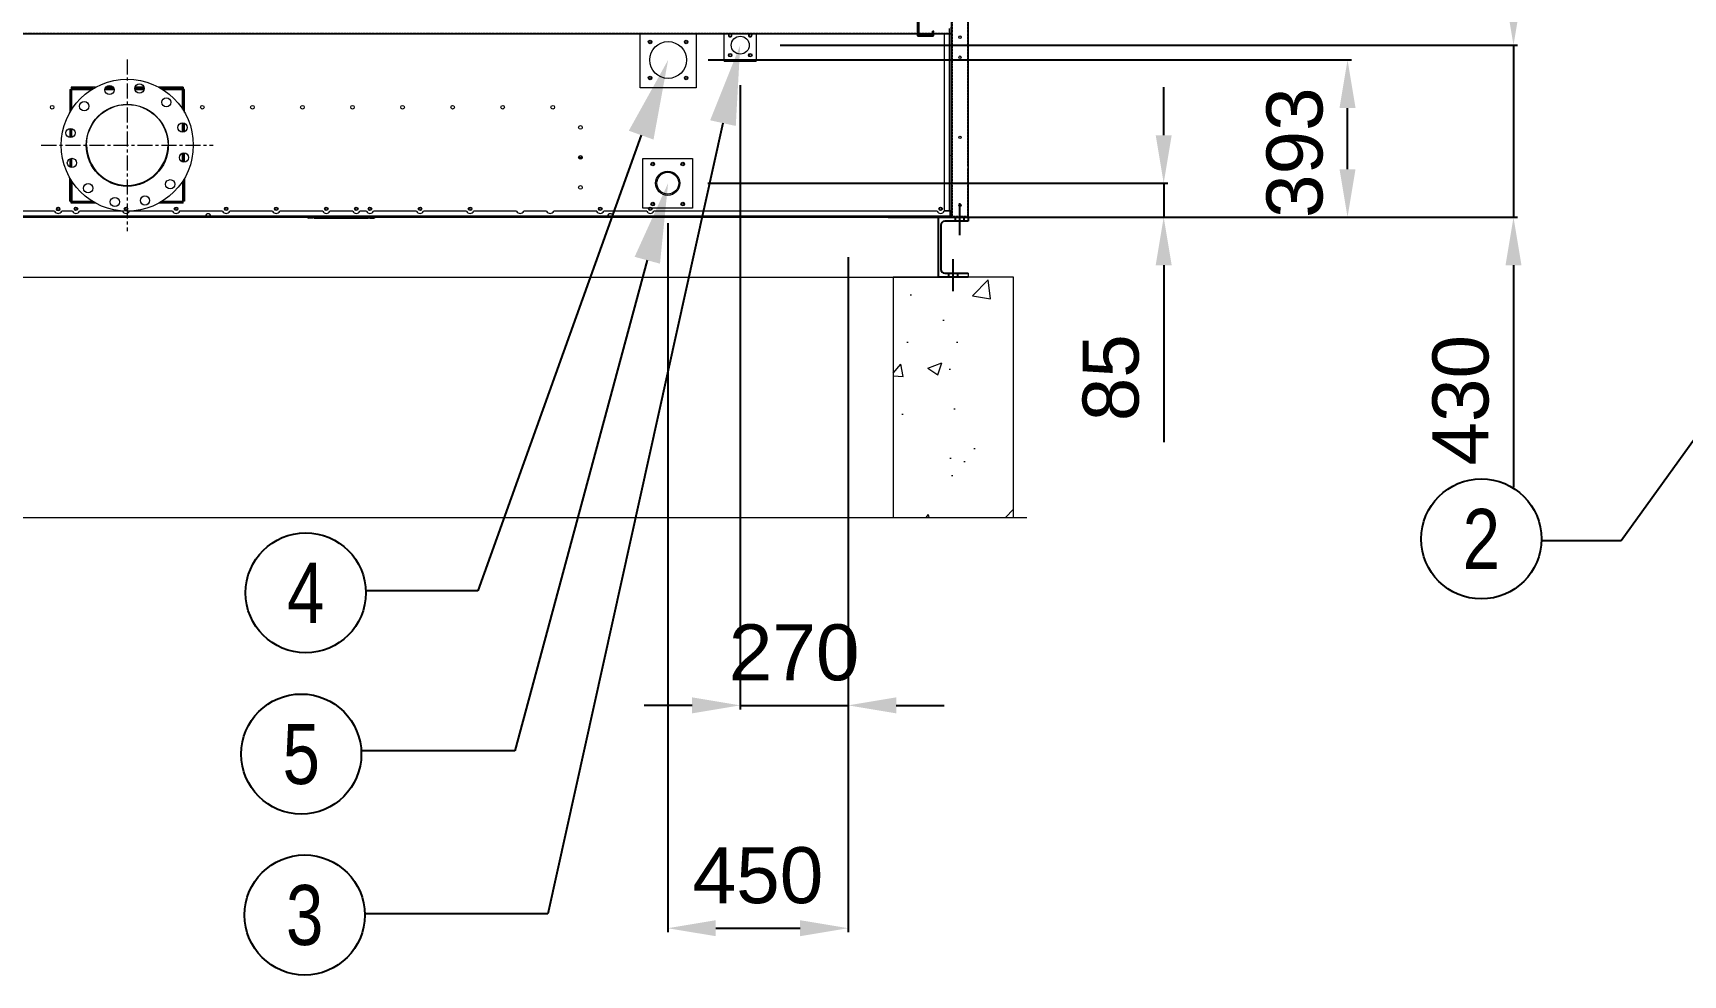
# Model space of a CAD drawing. Header units: millimetres. Extents: x -662642 to 33419, y -141169 to 23423.
# Drawn here: x 6578 to 10698, y 7217 to 9571 of the extents above; entities that cross this region are included whole.
import ezdxf
from ezdxf import colors
from ezdxf.entities.mleader import LeaderData, LeaderLine
from ezdxf.enums import TextEntityAlignment as Align
from ezdxf.math import Vec2, Vec3

# ---------------------------------------------------------------- set-up
doc = ezdxf.new("R2010")
doc.units = ezdxf.units.MM
for name, pattern in [('CENTER', [2, 1.25, -0.25, 0.25, -0.25]), ('CENTERX2', [4, 2.5, -0.5, 0.5, -0.5]), ('HIDDEN', [0.375, 0.25, -0.125]), ('HIDDENX2', [0.75, 0.5, -0.25])]:
    doc.linetypes.add(name, pattern=pattern)
for name, color, linetype in [('center', 1, 'CENTER'), ('HIDD', 2, 'HIDDENX2'), ('냉각탑_dim', 1, 'Continuous'), ('냉각탑_text', 3, 'Continuous'), ('냉각탑_기초', 23, 'Continuous')]:
    doc.layers.add(name, color=color, linetype=linetype)
doc.styles.get("Standard").update_dxf_attribs({"font": 'arial.ttf'})
doc.dimstyles.new('1.40', dxfattribs={"dimscale": 20, "dimtxt": 1.5, "dimasz": 1, "dimexe": 0.5, "dimexo": 0.5, "dimgap": 0.5, "dimtad": 1, "dimdec": 0, "dimzin": 0, "dimdsep": 46, "dimtxsty": 'Standard', "dimcen": 0, "dimclrd": 2, "dimclre": 2, "dimclrt": 3, "dimadec": 0, "dimazin": 0, "dimtfac": 1, "dimtdec": 0, "dimtmove": 0, "dimatfit": 0, "dimfxl": 1, "dimtolj": 1, "dimtzin": 0, "dimlwd": -1, "dimlwe": -1, "dimarcsym": 0})

# ---------------------------------------------------------------- blocks, each defined once
blk = doc.blocks.new('*D82')
at = {"color": 2, "transparency": 16777216}
for p, q in [((8343.9, 9440.2), (8343.9, 7880.6)), ((8613.4, 9010.2), (8613.4, 7880.6)), ((8223.9, 7890.6), (8103.9, 7890.6)), ((8343.9, 7890.6), (8613.4, 7890.6)), ((8733.4, 7890.6), (8853.4, 7890.6))]:
    blk.add_line(p, q, dxfattribs=at)
for points in [[(8223.9, 7910.6), (8223.9, 7870.6), (8343.9, 7890.6)], [(8733.4, 7910.6), (8733.4, 7870.6), (8613.4, 7890.6)]]:
    blk.add_solid(points, dxfattribs=at)
at = {"layer": 'Defpoints', "color": 0, "transparency": 16777216}
for p in [(8343.9, 9540.2), (8613.4, 9110.2), (8613.4, 7890.6)]:
    blk.add_point(p, dxfattribs=at)
at = {"color": 3, "lineweight": 5, "transparency": 16777216, "insert": (8478.6, 8022.1), "char_height": 140, "attachment_point": 5}
blk.add_mtext('\\A1;270', dxfattribs=at)
blk = doc.blocks.new('*D83')
at = {"color": 2, "transparency": 16777216}
for p, q in [((8163, 9095.2), (8163, 7323.8)), ((8613.4, 9010.2), (8613.4, 7323.8)), ((8283, 7333.8), (8493.4, 7333.8))]:
    blk.add_line(p, q, dxfattribs=at)
for points in [[(8283, 7353.8), (8283, 7313.8), (8163, 7333.8)], [(8493.4, 7353.8), (8493.4, 7313.8), (8613.4, 7333.8)]]:
    blk.add_solid(points, dxfattribs=at)
at = {"layer": 'Defpoints', "color": 0, "transparency": 16777216}
for p in [(8163, 9195.2), (8613.4, 9110.2), (8613.4, 7333.8)]:
    blk.add_point(p, dxfattribs=at)
at = {"color": 3, "lineweight": 5, "transparency": 16777216, "insert": (8388.2, 7465.3), "char_height": 140, "attachment_point": 5}
blk.add_mtext('\\A1;450', dxfattribs=at)
blk = doc.blocks.new('*D84')
at = {"color": 2, "transparency": 16777216}
for p, q in [((9401.3, 9315.2), (9401.3, 9435.2)), ((8263, 9195.2), (9411.3, 9195.2)), ((9401.3, 9195.2), (9401.3, 9110.2)), ((8713.4, 9110.2), (9411.3, 9110.2)), ((9401.3, 8990.2), (9401.3, 8548.4))]:
    blk.add_line(p, q, dxfattribs=at)
for points in [[(9381.3, 9315.2), (9421.3, 9315.2), (9401.3, 9195.2)], [(9381.3, 8990.2), (9421.3, 8990.2), (9401.3, 9110.2)]]:
    blk.add_solid(points, dxfattribs=at)
at = {"layer": 'Defpoints', "color": 0, "transparency": 16777216}
for p in [(8163, 9195.2), (8613.4, 9110.2), (9401.3, 9110.2)]:
    blk.add_point(p, dxfattribs=at)
at = {"color": 3, "lineweight": 5, "transparency": 16777216, "insert": (9269.8, 8709.3), "char_height": 140, "attachment_point": 5, "rotation": 90}
blk.add_mtext('\\A1;85', dxfattribs=at)
blk = doc.blocks.new('*D85')
at = {"color": 2, "transparency": 16777216}
for p, q in [((8263.9, 9503.2), (9870.3, 9503.2)), ((9860.3, 9230.2), (9860.3, 9383.2)), ((8713.4, 9110.2), (9870.3, 9110.2))]:
    blk.add_line(p, q, dxfattribs=at)
for points in [[(9840.3, 9383.2), (9880.3, 9383.2), (9860.3, 9503.2)], [(9840.3, 9230.2), (9880.3, 9230.2), (9860.3, 9110.2)]]:
    blk.add_solid(points, dxfattribs=at)
at = {"layer": 'Defpoints', "color": 0, "transparency": 16777216}
for p in [(8163.9, 9503.2), (9860.3, 9503.2), (8613.4, 9110.2)]:
    blk.add_point(p, dxfattribs=at)
at = {"color": 3, "lineweight": 5, "transparency": 16777216, "insert": (9728.8, 9271.6), "char_height": 140, "attachment_point": 5, "rotation": 90}
blk.add_mtext('\\A1;393', dxfattribs=at)
blk = doc.blocks.new('*D86')
at = {"color": 2, "transparency": 16777216}
for p, q in [((10274.7, 9660.2), (10274.7, 9780.2)), ((8443.9, 9540.2), (10284.7, 9540.2)), ((10274.7, 9540.2), (10274.7, 9110.2)), ((8713.4, 9110.2), (10284.7, 9110.2)), ((10274.7, 8990.2), (10274.7, 8435.7))]:
    blk.add_line(p, q, dxfattribs=at)
for points in [[(10254.7, 9660.2), (10294.7, 9660.2), (10274.7, 9540.2)], [(10254.7, 8990.2), (10294.7, 8990.2), (10274.7, 9110.2)]]:
    blk.add_solid(points, dxfattribs=at)
at = {"layer": 'Defpoints', "color": 0, "transparency": 16777216}
for p in [(8343.9, 9540.2), (8613.4, 9110.2), (10274.7, 9110.2)]:
    blk.add_point(p, dxfattribs=at)
at = {"color": 3, "lineweight": 5, "transparency": 16777216, "insert": (10143.2, 8652.9), "char_height": 140, "attachment_point": 5, "rotation": 90}
blk.add_mtext('\\A1;430', dxfattribs=at)
blk = doc.blocks.new('435')
for p, q in [((-131382, 21088.8), (-131342, 21088.8)), ((-131382, 21088.8), (-131382, 21078.8)), ((-131380, 21078.8), (-131382, 21078.8)), ((-131380, 21086.8), (-131344, 21086.8)), ((-131380, 21086.8), (-131380, 21078.8)), ((-131344, 21086.8), (-131344, 21040.8)), ((-131342, 21088.8), (-131342, 21038.8)), ((-131342, 21088.8), (-131342, 21038.8)), ((-131382, 21038.8), (-131382, 21050.8)), ((-131382, 21050.8), (-131380, 21050.8)), ((-131342, 21038.8), (-131382, 21038.8)), ((-131380, 21040.8), (-131380, 21050.8)), ((-131344, 21040.8), (-131380, 21040.8))]:
    blk.add_line(p, q)
blk = doc.blocks.new('3')
at = {"color": 7, "lineweight": 20, "ltscale": 0.2055}
blk.add_line((8871.4, 9113.6), (8871.4, 9606.8), dxfattribs=at)
at = {"color": 7, "lineweight": 20, "ltscale": 0.058333}
for p, q in [((8093.9, 9433.2), (8093.9, 9568.2)), ((8233.9, 9568.2), (8233.9, 9433.2)), ((8233.9, 9433.2), (8093.9, 9433.2))]:
    blk.add_line(p, q, dxfattribs=at)
at = {"color": 7, "lineweight": 20, "ltscale": 0.044444}
for p, q in [((8303.9, 9500.2), (8303.9, 9568.2)), ((8383.9, 9568.2), (8383.9, 9500.2)), ((8303.9, 9500.2), (8383.9, 9500.2))]:
    blk.add_line(p, q, dxfattribs=at)
at = {"color": 7, "lineweight": 20, "ltscale": 0.194167}
for p, q in [((8854.4, 9127.2), (8854.4, 9570.2)), ((8866, 9581.8), (8866, 9127.2)), ((8869.4, 9585.2), (8869.4, 9127.2))]:
    blk.add_line(p, q, dxfattribs=at)
at = {"color": 7, "lineweight": 20, "ltscale": 0.011892}
blk.add_line((8913.4, 9594.4), (8913.4, 9565.8), dxfattribs=at)
at = {"color": 7, "lineweight": 20, "ltscale": 0.201042}
blk.add_line((8913.4, 9111.9), (8913.4, 9594.4), dxfattribs=at)
at = {"color": 7, "lineweight": 20, "ltscale": 0.044866}
for p, q in [((8913.4, 9548.5), (8913.4, 9440.8)), ((8913.4, 9423.5), (8913.4, 9315.8))]:
    blk.add_line(p, q, dxfattribs=at)
at = {"color": 7, "lineweight": 20, "ltscale": 0.025296}
for p, q in [((6734.1, 9434.9), (6673.4, 9434.9)), ((6953.4, 9434.9), (6892.7, 9434.9)), ((6734.1, 9145.5), (6673.4, 9145.5)), ((6953.4, 9145.5), (6892.7, 9145.5))]:
    blk.add_line(p, q, dxfattribs=at)
at = {"color": 7, "lineweight": 20, "ltscale": 0.001333}
for p, q in [((6673.4, 9434.9), (6673.4, 9431.7)), ((6953.4, 9434.9), (6953.4, 9431.7)), ((6670.2, 9429.7), (6673.4, 9429.7)), ((6956.6, 9429.7), (6953.4, 9429.7)), ((6670.2, 9150.7), (6673.4, 9150.7)), ((6673.4, 9145.5), (6673.4, 9148.7)), ((6956.6, 9150.7), (6953.4, 9150.7)), ((6953.4, 9145.5), (6953.4, 9148.7))]:
    blk.add_line(p, q, dxfattribs=at)
at = {"color": 7, "lineweight": 20, "ltscale": 0.007846}
blk.add_line((6778.6, 9434.9), (6759.8, 9434.9), dxfattribs=at)
at = {"color": 7, "lineweight": 20, "ltscale": 0.009251}
blk.add_line((6855.2, 9434.9), (6833, 9434.9), dxfattribs=at)
at = {"color": 7, "lineweight": 20, "ltscale": 0.003608}
for p in [(8913.4, 9440.8), (8913.4, 9423.5)]:
    blk.add_line(p, (8913.4, 9432.2), dxfattribs=at)
at = {"color": 7, "lineweight": 20, "ltscale": 0.023972}
for p, q in [((6670.2, 9429.7), (6670.2, 9372.2)), ((6956.6, 9372.2), (6956.6, 9429.7)), ((6670.2, 9150.7), (6670.2, 9208.2)), ((6956.6, 9208.2), (6956.6, 9150.7))]:
    blk.add_line(p, q, dxfattribs=at)
at = {"color": 7, "lineweight": 20, "ltscale": 0.022971}
for p, q in [((6728.5, 9431.7), (6673.4, 9431.7)), ((6953.4, 9431.7), (6898.3, 9431.7)), ((6728.5, 9148.7), (6673.4, 9148.7)), ((6953.4, 9148.7), (6898.3, 9148.7))]:
    blk.add_line(p, q, dxfattribs=at)
at = {"color": 7, "lineweight": 20, "ltscale": 0.000833333}
for p, q in [((6673.4, 9431.7), (6673.4, 9429.7)), ((6675.4, 9429.7), (6673.4, 9429.7)), ((6673.4, 9429.7), (6675.4, 9429.7)), ((6953.4, 9429.7), (6951.4, 9429.7)), ((6953.4, 9429.7), (6951.4, 9429.7)), ((6953.4, 9431.7), (6953.4, 9429.7)), ((8871.4, 9260.2), (8869.4, 9260.2)), ((8871.4, 9255.2), (8869.4, 9255.2)), ((6673.4, 9148.7), (6673.4, 9150.7)), ((6675.4, 9150.7), (6673.4, 9150.7)), ((6673.4, 9150.7), (6675.4, 9150.7)), ((6953.4, 9150.7), (6951.4, 9150.7)), ((6953.4, 9150.7), (6951.4, 9150.7)), ((6953.4, 9148.7), (6953.4, 9150.7)), ((7008.6, 9112.2), (7008.6, 9110.2)), ((7022.1, 9112.2), (7022.1, 9110.2)), ((7277.9, 9108.2), (7277.9, 9110.2)), ((7417.9, 9108.2), (7417.9, 9110.2)), ((8012.6, 9112.2), (8012.6, 9110.2)), ((8026.1, 9112.2), (8026.1, 9110.2)), ((8866, 9125.2), (8866, 9127.2))]:
    blk.add_line(p, q, dxfattribs=at)
at = {"color": 7, "lineweight": 20, "ltscale": 0.021741}
for p, q in [((6673.4, 9429.7), (6673.4, 9377.5)), ((6953.4, 9377.5), (6953.4, 9429.7)), ((6673.4, 9150.7), (6673.4, 9202.9)), ((6953.4, 9202.9), (6953.4, 9150.7))]:
    blk.add_line(p, q, dxfattribs=at)
at = {"color": 7, "lineweight": 20, "ltscale": 0.020784}
for p, q in [((6675.4, 9429.7), (6725.3, 9429.7)), ((6901.5, 9429.7), (6951.4, 9429.7)), ((6675.4, 9150.7), (6725.3, 9150.7)), ((6901.5, 9150.7), (6951.4, 9150.7))]:
    blk.add_line(p, q, dxfattribs=at)
at = {"color": 7, "lineweight": 20, "ltscale": 0.020438}
for p, q in [((6675.4, 9380.6), (6675.4, 9429.7)), ((6951.4, 9380.6), (6951.4, 9429.7)), ((6675.4, 9199.7), (6675.4, 9150.7)), ((6951.4, 9199.7), (6951.4, 9150.7))]:
    blk.add_line(p, q, dxfattribs=at)
at = {"color": 7, "lineweight": 20, "ltscale": 0.009512}
blk.add_line((6757.8, 9429.7), (6780.6, 9429.7), dxfattribs=at)
at = {"color": 7, "lineweight": 20, "ltscale": 0.009154}
blk.add_line((6780.2, 9431.7), (6758.2, 9431.7), dxfattribs=at)
at = {"color": 7, "lineweight": 20, "ltscale": 0.009582}
blk.add_line((6855.6, 9431.7), (6832.6, 9431.7), dxfattribs=at)
at = {"color": 7, "lineweight": 20, "ltscale": 0.009406}
blk.add_line((6832.9, 9429.7), (6855.4, 9429.7), dxfattribs=at)
at = {"color": 7, "lineweight": 20, "ltscale": 0.009501}
for p, q in [((6670.2, 9332.3), (6670.2, 9309.5)), ((6956.6, 9248), (6956.6, 9270.8))]:
    blk.add_line(p, q, dxfattribs=at)
at = {"color": 7, "lineweight": 20, "ltscale": 0.009478}
for p, q in [((6673.4, 9332.3), (6673.4, 9309.6)), ((6953.4, 9248), (6953.4, 9270.8))]:
    blk.add_line(p, q, dxfattribs=at)
at = {"color": 7, "lineweight": 20, "ltscale": 0.009074}
for p, q in [((6675.4, 9310.1), (6675.4, 9331.8)), ((6951.4, 9248.5), (6951.4, 9270.3))]:
    blk.add_line(p, q, dxfattribs=at)
at = {"color": 7, "lineweight": 20, "ltscale": 0.009583}
for p, q in [((6951.4, 9322.9), (6951.4, 9345.9)), ((6675.4, 9234.5), (6675.4, 9257.5))]:
    blk.add_line(p, q, dxfattribs=at)
at = {"color": 7, "lineweight": 20, "ltscale": 0.009451}
for p, q in [((6953.4, 9323.1), (6953.4, 9345.7)), ((6673.4, 9257.3), (6673.4, 9234.6))]:
    blk.add_line(p, q, dxfattribs=at)
at = {"color": 7, "lineweight": 20, "ltscale": 0.008588}
for p, q in [((6956.6, 9324.1), (6956.6, 9344.7)), ((6670.2, 9256.3), (6670.2, 9235.7))]:
    blk.add_line(p, q, dxfattribs=at)
at = {"color": 7, "lineweight": 20, "ltscale": 2.97138e-06}
for p, q in [((8869.4, 9271.8), (8869.4, 9271.8)), ((8869.4, 9266.8), (8869.4, 9266.8)), ((8869.4, 9261.8), (8869.4, 9261.8)), ((8869.4, 9256.8), (8869.4, 9256.8))]:
    blk.add_line(p, q, dxfattribs=at)
at = {"color": 7, "lineweight": 20, "ltscale": 0.003726}
blk.add_line((7940.4, 9260.2), (7949.4, 9260.2), dxfattribs=at)
at = {"color": 7, "lineweight": 20, "ltscale": 0.002875}
blk.add_line((7941.4, 9256.8), (7948.3, 9256.8), dxfattribs=at)
at = {"color": 7, "lineweight": 20, "ltscale": 0.051667}
blk.add_line((8101, 9257.2), (8225, 9257.2), dxfattribs=at)
at = {"color": 7, "lineweight": 20, "ltscale": 0.05}
for p, q in [((8101, 9133.2), (8101, 9257.2)), ((8225, 9257.2), (8225, 9133.2))]:
    blk.add_line(p, q, dxfattribs=at)
at = {"color": 7, "lineweight": 20, "ltscale": 0.000833171}
for p, q in [((8869.4, 9257), (8871.4, 9257)), ((8869.4, 9255.2), (8871.4, 9255.2))]:
    blk.add_line(p, q, dxfattribs=at)
at = {"color": 7, "lineweight": 20, "ltscale": 0.000547189}
blk.add_line((8870.1, 9263.9), (8871.4, 9263.9), dxfattribs=at)
at = {"color": 7, "lineweight": 20, "ltscale": 0.000414935}
blk.add_line((8870.4, 9263.2), (8871.1, 9263.9), dxfattribs=at)
at = {"color": 7, "lineweight": 20}
blk.add_line((4791, 9110.2), (8835.8, 9110.2), dxfattribs=at)
at = {"color": 7, "lineweight": 20, "ltscale": 0.007604}
blk.add_line((6632, 9125.2), (6394.8, 9125.2), dxfattribs=at)
at = {"color": 7, "lineweight": 20, "ltscale": 0.171731}
blk.add_line((6430.4, 9113.6), (7008.5, 9113.6), dxfattribs=at)
at = {"color": 7, "lineweight": 20, "ltscale": 0.17433}
blk.add_line((6590.3, 9110.2), (7008.6, 9110.2), dxfattribs=at)
at = {"color": 7, "lineweight": 20, "ltscale": 1.93507e-05}
blk.add_line((6640.9, 9119.7), (6640.9, 9119.7), dxfattribs=at)
at = {"color": 7, "lineweight": 20, "ltscale": 0.0111}
blk.add_line((6676.5, 9125.2), (6649.8, 9125.2), dxfattribs=at)
at = {"color": 7, "lineweight": 20, "ltscale": 0.044641}
for p, q in [((6801.5, 9125.2), (6694.3, 9125.2)), ((6926.5, 9125.2), (6819.3, 9125.2)), ((7051.5, 9125.2), (6944.3, 9125.2)), ((7176.5, 9125.2), (7069.3, 9125.2)), ((7301.5, 9125.2), (7194.3, 9125.2)), ((7535.5, 9125.2), (7428.3, 9125.2)), ((7660.5, 9125.2), (7553.3, 9125.2)), ((7785.5, 9125.2), (7678.3, 9125.2)), ((7985.5, 9125.2), (7878.3, 9125.2)), ((8110.5, 9125.2), (8003.3, 9125.2)), ((8835.5, 9125.2), (8128.3, 9125.2))]:
    blk.add_line(p, q, dxfattribs=at)
at = {"color": 7, "lineweight": 20, "ltscale": 0.005698}
for p, q in [((7008.5, 9113.6), (7022.2, 9113.6)), ((8012.5, 9113.6), (8026.2, 9113.6))]:
    blk.add_line(p, q, dxfattribs=at)
at = {"color": 7, "lineweight": 20, "ltscale": 0.005614}
for p, q in [((7008.6, 9112.2), (7022.1, 9112.2)), ((7008.6, 9110.2), (7022.1, 9110.2)), ((8012.6, 9112.2), (8026.1, 9112.2)), ((8012.6, 9110.2), (8026.1, 9110.2))]:
    blk.add_line(p, q, dxfattribs=at)
at = {"color": 7, "lineweight": 20, "ltscale": 0.412719}
blk.add_line((7022.1, 9110.2), (8012.6, 9110.2), dxfattribs=at)
at = {"color": 7, "lineweight": 20, "ltscale": 0.412635}
blk.add_line((7022.2, 9113.6), (8012.5, 9113.6), dxfattribs=at)
at = {"color": 7, "lineweight": 20, "ltscale": 0.004833}
for p, q in [((7277.9, 9108.2), (7266.3, 9108.2)), ((7417.9, 9108.2), (7429.5, 9108.2)), ((8854.4, 9127.2), (8866, 9127.2)), ((8867.7, 9125.2), (8867.7, 9113.6))]:
    blk.add_line(p, q, dxfattribs=at)
at = {"color": 7, "lineweight": 20, "ltscale": 0.000833651}
for p, q in [((7279.9, 9108.2), (7279.9, 9110.2)), ((7415.9, 9108.2), (7415.9, 9110.2))]:
    blk.add_line(p, q, dxfattribs=at)
at = {"color": 7, "lineweight": 20, "ltscale": 0.056667}
blk.add_line((7279.9, 9108.2), (7415.9, 9108.2), dxfattribs=at)
at = {"color": 7, "lineweight": 20, "ltscale": 0.023808}
for p, q in [((7376.5, 9125.2), (7319.3, 9125.2)), ((7860.5, 9125.2), (7803.3, 9125.2))]:
    blk.add_line(p, q, dxfattribs=at)
at = {"color": 7, "lineweight": 20, "ltscale": 0.006725}
blk.add_line((7410.5, 9125.2), (7394.3, 9125.2), dxfattribs=at)
at = {"color": 7, "lineweight": 20, "ltscale": 0.100651}
blk.add_line((8026.1, 9110.2), (8867.7, 9110.2), dxfattribs=at)
at = {"color": 7, "lineweight": 20, "ltscale": 0.100609}
blk.add_line((8026.2, 9113.6), (8867.7, 9113.6), dxfattribs=at)
at = {"color": 7, "lineweight": 20, "ltscale": 0.00439}
blk.add_line((8225, 9133.2), (8101, 9133.2), dxfattribs=at)
at = {"color": 7, "lineweight": 20, "ltscale": 0.004083}
blk.add_line((8835.8, 9110.2), (8845.6, 9110.2), dxfattribs=at)
at = {"color": 7, "lineweight": 25, "ltscale": 0.125}
for p, q in [((8838.4, 9110.2), (8913.4, 9110.2)), ((8913.4, 8960.2), (8838.4, 8960.2))]:
    blk.add_line(p, q, dxfattribs=at)
at = {"ltscale": 25}
blk.add_line((8838.4, 9110.2), (8838.4, 8960.2), dxfattribs=at)
at = {"color": 7, "lineweight": 20, "ltscale": 0.026917}
blk.add_line((8910.2, 9110.2), (8845.6, 9110.2), dxfattribs=at)
at = {"color": 7, "lineweight": 20, "ltscale": 0.005987}
blk.add_line((8867.7, 9125.2), (8853.3, 9125.2), dxfattribs=at)
at = {"color": 7, "lineweight": 20, "ltscale": 0.001417}
for p, q in [((8866, 9127.2), (8869.4, 9127.2)), ((8867.7, 9110.2), (8867.7, 9113.6))]:
    blk.add_line(p, q, dxfattribs=at)
at = {"color": 7, "lineweight": 20, "ltscale": 0.000833334}
blk.add_line((8867.4, 9127.2), (8867.4, 9125.2), dxfattribs=at)
at = {"color": 7, "lineweight": 20, "ltscale": 0.000708333}
for p, q in [((8867.7, 9113.1), (8869.4, 9113.1)), ((8867.7, 9112.2), (8869.4, 9112.2))]:
    blk.add_line(p, q, dxfattribs=at)
at = {"color": 7, "lineweight": 20, "ltscale": 0.002958}
blk.add_line((8874.8, 9110.2), (8867.7, 9110.2), dxfattribs=at)
at = {"color": 7, "lineweight": 20, "ltscale": 0.000128159}
blk.add_line((8869.1, 9127.2), (8869.4, 9127.2), dxfattribs=at)
at = {"color": 7, "lineweight": 20, "ltscale": 0.005875}
blk.add_line((8869.4, 9113.1), (8869.4, 9127.2), dxfattribs=at)
at = {"color": 7, "lineweight": 20, "ltscale": 0.000832339}
blk.add_line((8869.4, 9115.2), (8871.4, 9115.2), dxfattribs=at)
at = {"color": 7, "lineweight": 20, "ltscale": 0.000837582}
blk.add_line((8869.4, 9113.4), (8871.4, 9113.4), dxfattribs=at)
at = {"color": 7, "lineweight": 20, "ltscale": 0.000375}
blk.add_line((8869.4, 9113.1), (8869.4, 9112.2), dxfattribs=at)
blk.add_line((8869.4, 9113.1), (8869.4, 9112.2), dxfattribs=at)
blk.add_line((8869.4, 9113.1), (8869.4, 9112.2), dxfattribs=at)
blk.add_line((8869.4, 9113.1), (8869.4, 9112.2), dxfattribs=at)
blk.add_line((8869.4, 9113.1), (8869.4, 9112.2), dxfattribs=at)
blk.add_line((8869.4, 9113.1), (8869.4, 9112.2), dxfattribs=at)
at = {"color": 7, "lineweight": 20, "ltscale": 0.000374986}
blk.add_line((8869.4, 9112.2), (8869.4, 9113.1), dxfattribs=at)
at = {"color": 7, "lineweight": 20, "ltscale": 0.01525}
blk.add_line((8911.4, 9110.2), (8874.8, 9110.2), dxfattribs=at)
for p, q in [((8881.4, 9100.2), (8881.4, 9110.2)), ((8903.4, 9100.2), (8903.4, 9110.2)), ((8864.9, 8960.2), (8864.9, 8970.2)), ((8886.9, 8960.2), (8886.9, 8970.2))]:
    blk.add_line(p, q)
at = {"color": 1, "linetype": 'CENTERX2', "ltscale": 50}
blk.add_line((8892.4, 9065.2), (8892.4, 9145.2), dxfattribs=at)
at = {"color": 7, "lineweight": 20, "ltscale": 0.001168}
blk.add_line((8913.4, 9125.2), (8913.4, 9122.4), dxfattribs=at)
at = {"color": 7, "lineweight": 20, "ltscale": 0.00485}
blk.add_line((8913.4, 9123.5), (8913.4, 9111.9), dxfattribs=at)
at = {"color": 7, "lineweight": 20, "ltscale": 0.003775}
blk.add_line((8913.4, 9113.6), (8913.4, 9122.6), dxfattribs=at)
at = {"color": 7, "lineweight": 25, "ltscale": 0.008333}
blk.add_line((8913.4, 9110.2), (8913.4, 9100.2), dxfattribs=at)
at = {"color": 7, "lineweight": 25, "ltscale": 0.091667}
blk.add_line((8844.9, 9090.2), (8844.9, 8980.2), dxfattribs=at)
at = {"color": 7, "lineweight": 25, "ltscale": 0.05125}
for p, q in [((8913.4, 9100.2), (8854.9, 9100.2)), ((8854.9, 8970.2), (8913.4, 8970.2))]:
    blk.add_line(p, q, dxfattribs=at)
at = {"lineweight": 5}
blk.add_line((4788.4, 8960.2), (8838.4, 8960.2), dxfattribs=at)
at = {"color": 7, "lineweight": 15, "ltscale": 0.0625}
blk.add_line((8913.4, 8970.2), (8913.4, 8960.2), dxfattribs=at)
at = {"color": 7, "lineweight": 20}
for centre, radius in [((8318.9, 9565.2), 3), ((8343.9, 9540.2), 22.5), ((8368.9, 9565.2), 3), ((8892.4, 9560.2), 3), ((8118.9, 9548.2), 3), ((8163.9, 9503.2), 46), ((8208.9, 9548.2), 3), ((8318.9, 9515.2), 4.5), ((8318.9, 9515.2), 3), ((8368.9, 9515.2), 4.5), ((8368.9, 9515.2), 3), ((8892.4, 9510.2), 3), ((6813.4, 9290.2), 165), ((6769.2, 9428.3), 11.5), ((6844.1, 9431.9), 11.5), ((8118.9, 9458.2), 3), ((8208.9, 9458.2), 3), ((6706, 9387.7), 11.5), ((6910.9, 9397.5), 11.5), ((6625.9, 9385.2), 4.5), ((6813.4, 9290.2), 102.5), ((6813.4, 9290.2), 101.8), ((7000.9, 9385.2), 4.5), ((7125.9, 9385.2), 4.5), ((7250.9, 9385.2), 4.5), ((7375.9, 9385.2), 4.5), ((7500.9, 9385.2), 4.5), ((7625.9, 9385.2), 4.5), ((7750.9, 9385.2), 4.5), ((7875.9, 9385.2), 4.5), ((6671.7, 9320.9), 11.5), ((6951.5, 9334.4), 11.5), ((7944.9, 9334.7), 4.5), ((8892.4, 9310.2), 3), ((6955.1, 9259.4), 11.5), ((6675.3, 9246), 11.5), ((7944.9, 9259.7), 4.5), ((8125.5, 9243.2), 4.5), ((8125.5, 9243.2), 3), ((8200.5, 9243.2), 4.5), ((8200.5, 9243.2), 3), ((6715.9, 9182.8), 11.5), ((6920.7, 9192.7), 11.5), ((7944.9, 9184.7), 4.5), ((8163, 9195.2), 30.2), ((8163, 9195.2), 27.3), ((6782.6, 9148.5), 11.5), ((6857.6, 9152.1), 11.5), ((8125.5, 9143.2), 4.5), ((8125.5, 9143.2), 3), ((8200.5, 9143.2), 4.5), ((8200.5, 9143.2), 3), ((6640.9, 9130.7), 4.5), ((6640.9, 9131.2), 3), ((6685.4, 9131.2), 4.5), ((6685.4, 9131.2), 3), ((6810.4, 9131.2), 4.5), ((6810.4, 9131.2), 3), ((6935.4, 9131.2), 4.5), ((6935.4, 9131.2), 3), ((7060.4, 9131.2), 4.5), ((7060.4, 9131.2), 3), ((7185.4, 9131.2), 4.5), ((7185.4, 9131.2), 3), ((7310.4, 9131.2), 4.5), ((7310.4, 9131.2), 3), ((7385.4, 9131.2), 4.5), ((7385.4, 9131.2), 3), ((7419.4, 9131.2), 4.5), ((7419.4, 9131.2), 3), ((7544.4, 9131.2), 4.5), ((7544.4, 9131.2), 3), ((7669.4, 9131.2), 4.5), ((7669.4, 9131.2), 3), ((7994.4, 9131.2), 4.5), ((7994.4, 9131.2), 3), ((8119.4, 9131.2), 4.5), ((8119.4, 9131.2), 3), ((8844.4, 9131.2), 4.5), ((8844.4, 9131.2), 3), ((8892.4, 9140.2), 3)]:
    blk.add_circle(centre, radius, dxfattribs=at)
at = {"lineweight": 5}
for centre in [(8118.9, 9548.2), (8208.9, 9548.2), (8118.9, 9458.2), (8208.9, 9458.2)]:
    blk.add_circle(centre, 4.5, dxfattribs=at)
at = {"color": 7, "lineweight": 20}
for centre, radius, start, end in [((8318.9, 9565.2), 4.5, 138.1897, 41.8103), ((8368.9, 9565.2), 4.5, 138.1897, 41.8103), ((8864.2, 9375), 5.2, 0, 0.6924), ((6813.4, 9291.7), 101.8, 180.4178, 359.5731), ((8872.8, 9265.6), 3.4, 180, 245.6843), ((8866, 9148.8), 3.4, 0, 0.2366), ((6640.9, 9129.7), 10, 206.7437, 333.2563), ((6640.9, 9130.2), 4.5, 3.185, 176.8155), ((6685.4, 9129.7), 10, 206.7437, 333.2563), ((6810.4, 9129.7), 10, 206.7437, 333.2563), ((6935.4, 9129.7), 10, 206.7437, 333.2563), ((7025, 9111.2), 16.6, 171.9124, 179.4428), ((7015.4, 9112.1), 7, 12.3734, 167.6266), ((7005.8, 9111.2), 16.6, 0.5572, 8.0877), ((7060.4, 9129.7), 10, 206.7437, 333.2563), ((7185.4, 9129.7), 10, 206.7437, 333.2563), ((7266.3, 9111.6), 3.4, 204.3017, 270), ((7266.3, 9111.6), 1.4, 268.112, 270), ((7310.4, 9129.7), 10, 206.7437, 333.2563), ((7385.4, 9129.7), 10, 206.7437, 333.2563), ((7419.4, 9129.7), 10, 206.7437, 333.2563), ((7429.5, 9111.6), 3.4, 270, 335.6983), ((7429.5, 9111.6), 1.4, 270, 271.888), ((7544.4, 9129.7), 10, 206.7437, 333.2563), ((7669.4, 9129.7), 10, 206.7437, 333.2563), ((7794.4, 9129.7), 10, 206.7437, 333.2563), ((7869.4, 9129.7), 10, 206.7437, 333.2563), ((7994.4, 9129.7), 10, 206.7437, 333.2563), ((8029, 9111.2), 16.6, 171.9124, 179.4428), ((8019.4, 9112.1), 7, 12.3734, 167.6266), ((8009.8, 9111.2), 16.6, 0.5572, 8.0877), ((8119.4, 9129.7), 10, 206.7437, 333.2563), ((8844.4, 9129.7), 10, 206.7437, 333.2563), ((8866, 9113.6), 3.4, 299.9991, 335.6839)]:
    blk.add_arc(centre, radius, start, end, dxfattribs=at)
at = {"color": 7, "lineweight": 25}
for centre, start, end in [((8854.9, 9090.2), 90, 180), ((8854.9, 8980.2), 180, 270)]:
    blk.add_arc(centre, 10, start, end, dxfattribs=at)
at = {"color": 7, "lineweight": 20}
for centre, major_axis, ratio, start_param, end_param in [((8866, 9422), (3.4, 0), 0.087156, 0, 0.009032), ((8866, 9271.8), (3.4, 0), 0.999969, 0, 0.017333), ((8866, 9266.8), (3.4, 0), 0.999969, 0, 0.015352), ((8866, 9266.8), (3.4, 0), 0.999969, 0, 0.015332), ((8866, 9261.8), (3.4, 0), 0.999969, 0, 0.013059), ((8866, 9261.8), (3.4, 0), 0.999969, 6.283185, 6.29622), ((8866, 9256.8), (3.4, 0), 0.999969, 6.283185, 6.293406), ((8866, 9231.6), (-3.4, 0), 0.999969, 3.125622, 3.141593), ((8866, 9226.6), (-3.4, 0), 0.999969, 3.125622, 3.141593), ((8866, 9221.6), (-3.4, 0), 0.999969, 3.131366, 3.141593)]:
    blk.add_ellipse(centre, major_axis=major_axis, ratio=ratio, start_param=start_param, end_param=end_param, dxfattribs=at)
for points in [[(8870.1, 9263.9), (8869.8, 9264.2), (8869.6, 9264.6), (8869.5, 9264.9), (8869.4, 9265.2), (8869.4, 9265.6)], [(7008.6, 9112.2), (7008.6, 9112.2), (7008.5, 9112.2), (7008.5, 9112.2), (7008.4, 9112.3), (7008.4, 9112.4)], [(7022.3, 9112.4), (7022.3, 9112.3), (7022.3, 9112.2), (7022.2, 9112.2), (7022.2, 9112.2), (7022.1, 9112.2)], [(8012.6, 9112.2), (8012.6, 9112.2), (8012.5, 9112.2), (8012.5, 9112.2), (8012.4, 9112.3), (8012.4, 9112.4)], [(8026.3, 9112.4), (8026.3, 9112.3), (8026.3, 9112.2), (8026.2, 9112.2), (8026.2, 9112.2), (8026.1, 9112.2)]]:
    blk.add_open_spline(points, degree=5, dxfattribs=at)
for points, knots in [([(7008.6, 9110.2), (7008.6, 9110.2), (7008.5, 9110.2), (7008.5, 9110.3), (7008.4, 9110.6), (7008.4, 9110.9), (7008.4, 9111.1), (7008.4, 9111.2), (7008.4, 9111.4)], [0, 0, 0, 0, 0, 0, 3.009, 3.009, 3.009, 4.870321, 4.870321, 4.870321, 4.870321, 4.870321, 4.870321]), ([(7022.4, 9111.4), (7022.4, 9111.1), (7022.4, 9110.7), (7022.3, 9110.5), (7022.3, 9110.3), (7022.2, 9110.2), (7022.2, 9110.2), (7022.1, 9110.2), (7022.1, 9110.2)], [0, 0, 0, 0, 0, 0, 3.956241, 3.956241, 3.956241, 4.866694, 4.866694, 4.866694, 4.866694, 4.866694, 4.866694]), ([(8012.6, 9110.2), (8012.6, 9110.2), (8012.5, 9110.2), (8012.5, 9110.3), (8012.4, 9110.6), (8012.4, 9110.9), (8012.4, 9111.1), (8012.4, 9111.2), (8012.4, 9111.4)], [0, 0, 0, 0, 0, 0, 3.009, 3.009, 3.009, 4.870321, 4.870321, 4.870321, 4.870321, 4.870321, 4.870321]), ([(8026.4, 9111.4), (8026.4, 9111.1), (8026.4, 9110.7), (8026.3, 9110.5), (8026.3, 9110.3), (8026.2, 9110.2), (8026.2, 9110.2), (8026.1, 9110.2), (8026.1, 9110.2)], [0, 0, 0, 0, 0, 0, 3.956241, 3.956241, 3.956241, 4.866694, 4.866694, 4.866694, 4.866694, 4.866694, 4.866694])]:
    blk.add_open_spline(points, degree=5, knots=knots, dxfattribs=at)
at = {"layer": 'center', "lineweight": 20}
for p, q in [((8871.4, 12710.2), (8871.4, 9110.2)), ((8913.4, 12710.2), (8913.4, 9110.2)), ((4755.4, 9568.2), (8871.4, 9568.2)), ((8913.4, 9110.2), (8871.4, 9110.2))]:
    blk.add_line(p, q, dxfattribs=at)
at = {"layer": 'center', "lineweight": 20, "ltscale": 30}
for p, q in [((6813.4, 9504.7), (6813.4, 9075.7)), ((6598.9, 9290.2), (7027.9, 9290.2))]:
    blk.add_line(p, q, dxfattribs=at)
at = {"layer": 'HIDD', "linetype": 'HIDDEN', "lineweight": 20}
for p, q in [((8873.4, 12708), (8873.4, 9112.2)), ((8911.4, 12708), (8911.4, 9237.4)), ((4757.4, 9570.2), (8871.4, 9570.2)), ((8911.4, 9233.2), (8911.4, 9112.2)), ((8911.4, 9112.2), (8873.4, 9112.2))]:
    blk.add_line(p, q, dxfattribs=at)
at = {"lineweight": 20, "xscale": -1}
blk.add_blockref('435', (-122555.2, -11475.6), dxfattribs=at)

msp = doc.modelspace()

# ---------------------------------------------------------------- hatches: boundary and pattern name
at = {"layer": '냉각탑_기초', "lineweight": 20, "ltscale": 30}
h = msp.add_hatch(dxfattribs=at)
h.set_pattern_fill('AR-CONC', color=256, scale=50, style=0)
h.set_pattern_definition([(50, (-8032.64, -7581.14), (358.63, -31.376), [37.5, -412.5]), (355, (-8032.64, -7581.14), (-69.3757, 376.096), [30, -330]), (100.4514, (-8002.76, -7583.75), (289.2547, 344.72), [31.87, -350.571]), (46.1842, (-8032.64, -7481.14), (533.6205, -82.7595), [56.25, -618.75]), (96.6356, (-7988.17, -7488.03), (467.331, 487.059), [47.805, -525.856]), (351.1842, (-8032.64, -7481.14), (467.331, 487.059), [45, -495]), (21, (-7982.64, -7506.14), (298.4535, -201.3094), [37.5, -412.5]), (326, (-7982.64, -7506.14), (121.6577, 362.575), [30, -330]), (71.4514, (-7957.77, -7522.9), (420.1113, 161.265), [31.87, -350.571]), (37.5, (-8032.64, -7581.14), (6.0799, 166.4469), [0, -326, 0, -335, 0, -331.25]), (7.5, (-8032.64, -7581.14), (131.5348, 197.2059), [0, -191, 0, -318.5, 0, -126.25]), (327.5, (-8144.14, -7581.14), (266.9112, -11.2774), [0, -125, 0, -390, 0, -517.5]), (317.5, (-8194.14, -7581.14), (291.593, 50.0525), [0, -162.5, 0, -259, 0, -367.5])])
h.paths.add_polyline_path([(8725.9, 8960.2), (9025.9, 8960.2), (9025.9, 8360.2), (8725.9, 8360.2)])

# ---------------------------------------------------------------- linework, layer by layer
at = {"color": 1, "linetype": 'CENTERX2', "ltscale": 50}
msp.add_line((8875.9, 8925.2), (8875.9, 9005.2), dxfattribs=at)
at = {"layer": '냉각탑_dim', "linetype": 'ByBlock', "lineweight": -3}
for centre in [(10194.4, 8306.5), (7259, 8171.8), (7247.9, 7769), (7256.4, 7366.8)]:
    msp.add_circle(centre, 150, dxfattribs=at)
at = {"layer": '냉각탑_기초', "lineweight": 20, "ltscale": 30}
msp.add_line((4563.4, 8360.2), (9059.3, 8360.2), dxfattribs=at)
msp.add_lwpolyline([(9025.9, 8360.2), (9025.9, 8960.2), (8725.9, 8960.2), (8725.9, 8360.2)], dxfattribs=at)

# ---------------------------------------------------------------- block references
msp.add_blockref('3', (0, 0))

# ---------------------------------------------------------------- texts
at = {"layer": '냉각탑_text', "width": 0.8}
for s, p in [('2', (10194.4, 8306.5)), ('4', (7259, 8171.8)), ('5', (7247.9, 7769)), ('3', (7256.4, 7366.8))]:
    msp.add_text(s, height=150, dxfattribs=at).set_placement(p, align=Align.MIDDLE_CENTER)

# ---------------------------------------------------------------- dimensions: what is measured, and where the dimension line sits
at = {"lineweight": 5}
for base, p1, picture, middle in [((10274.7, 9110.2), (8343.9, 9540.2), '*D86', (10143.2, 8652.9)), ((9401.3, 9110.2), (8163, 9195.2), '*D84', (9269.8, 8709.3))]:
    dim = msp.add_linear_dim(base=base, p1=p1, p2=(8613.4, 9110.2), angle=90, dimstyle='1.40', override={"dimtxt": 7, "dimasz": 6, "dimexo": 5, "dimgap": 3}, dxfattribs=at)
    dim.commit()
    dim.dimension.update_dxf_attribs({"geometry": picture, "text_midpoint": middle})
dim = msp.add_linear_dim(base=(8613.3831813, 7890.6486985), p1=(8343.8831813, 9540.1828425), p2=(8613.3831813, 9110.1828425), dimstyle='1.40', override={"dimtxt": 7, "dimasz": 6, "dimexo": 5, "dimgap": 3}, dxfattribs=at)
dim.commit()
dim.dimension.update_dxf_attribs({"geometry": '*D82', "text_midpoint": (8478.6331813, 7890.6486985), "dimtype": 160})
dim = msp.add_linear_dim(base=(9860.3, 9503.2), p1=(8613.4, 9110.2), p2=(8163.9, 9503.2), angle=90, dimstyle='1.40', override={"dimtxt": 7, "dimasz": 6, "dimexo": 5, "dimgap": 3}, dxfattribs=at)
dim.commit()
dim.dimension.update_dxf_attribs({"geometry": '*D85', "text_midpoint": (9860.3, 9271.6), "dimtype": 160})
dim = msp.add_linear_dim(base=(8613.4, 7333.8), p1=(8163, 9195.2), p2=(8613.4, 9110.2), dimstyle='1.40', override={"dimtxt": 7, "dimasz": 6, "dimexo": 5, "dimgap": 3}, dxfattribs=at)
dim.commit()
dim.dimension.update_dxf_attribs({"geometry": '*D83', "text_midpoint": (8388.2, 7465.3)})

# ---------------------------------------------------------------- leaders
at = {"layer": '냉각탑_dim', "lineweight": -3}
ml = msp.add_multileader_mtext('Standard', dxfattribs=at)
ml.set_content('')
ml.set_leader_properties(color=256)
ml.build(insert=Vec2(0, 0))
ml.multileader.update_dxf_attribs({"text_right_attachment_type": 6, "dogleg_length": 5, "arrow_head_size": 199.5, "scale": 30})
ctx = ml.context
ctx.base_point, ctx.scale, ctx.char_height, ctx.arrow_head_size, ctx.landing_gap_size, ctx.plane_origin = Vec3(7406.4, 7370.1), 30, 7.18, 199.5, 3.59, Vec3(7427.8, 8234.2)
ctx.right_attachment, ctx.text_align_type = 6, 2
notes = []
notes.append((ctx, [(0, (1, 1, 0), (7863.9, 7370.1), (-1, 0), 457.5, [(0, [(8343.9, 9540.2)], 0, [])])]))
ctx.mtext, ml.multileader.dxf.content_type = None, 0
ml = msp.add_multileader_mtext('Standard', dxfattribs=at)
ml.set_content('')
ml.set_leader_properties(color=256)
ml.build(insert=Vec2(0, 0))
ml.multileader.update_dxf_attribs({"text_right_attachment_type": 6, "dogleg_length": 5, "arrow_head_size": 199.5, "scale": 30})
ctx = ml.context
ctx.base_point, ctx.scale, ctx.char_height, ctx.arrow_head_size, ctx.landing_gap_size, ctx.plane_origin = Vec3(7408.9, 8177.1), 30, 7.18, 199.5, 3.59, Vec3(7029.6, 7785.7)
ctx.right_attachment, ctx.text_align_type = 6, 2
notes.append((ctx, [(0, (1, 1, 0), (7688.5, 8177.1), (-1, 0), 279.5, [(0, [(8163.9, 9503.2)], 0, [])])]))
ctx.mtext, ml.multileader.dxf.content_type = None, 0
ml = msp.add_multileader_mtext('Standard', dxfattribs=at)
ml.set_content('')
ml.set_leader_properties(color=256)
ml.build(insert=Vec2(0, 0))
ml.multileader.update_dxf_attribs({"text_right_attachment_type": 6, "dogleg_length": 5, "arrow_head_size": 199.5, "scale": 30})
ctx = ml.context
ctx.base_point, ctx.scale, ctx.char_height, ctx.arrow_head_size, ctx.landing_gap_size, ctx.plane_origin = Vec3(10344.4, 8301.8), 30, 7.18, 199.5, 3.59, Vec3(11382.6, 7791.6)
ctx.right_attachment, ctx.text_align_type = 6, 2
notes.append((ctx, [(0, (1, 1, 0), (10543.9, 8301.8), (-1, 0), 199.5, [(0, [(11252.6, 9288.5)], 0, [])])]))
ctx.mtext, ml.multileader.dxf.content_type = None, 0
ml = msp.add_multileader_mtext('Standard', dxfattribs=at)
ml.set_content('')
ml.set_leader_properties(color=256)
ml.build(insert=Vec2(0, 0))
ml.multileader.update_dxf_attribs({"text_right_attachment_type": 6, "dogleg_length": 5, "arrow_head_size": 199.5, "scale": 30})
ctx = ml.context
ctx.base_point, ctx.scale, ctx.char_height, ctx.arrow_head_size, ctx.landing_gap_size, ctx.plane_origin = Vec3(7397.7, 7776.9), 30, 7.18, 199.5, 3.59, Vec3(8020.2, 7497.7)
ctx.right_attachment, ctx.text_align_type = 6, 2
notes.append((ctx, [(0, (1, 1, 0), (7781.2, 7776.9), (-1, 0), 383.5, [(0, [(8163.9, 9195.4)], 0, [])])]))
ctx.mtext, ml.multileader.dxf.content_type = None, 0
for ctx, leaders in notes:
    for number, flags, end, landing, length, lines in leaders:
        leader = LeaderData()
        leader.index, (leader.has_last_leader_line, leader.has_dogleg_vector, leader.attachment_direction) = number, flags
        leader.last_leader_point, leader.dogleg_vector, leader.dogleg_length = Vec3(end), Vec3(landing), length
        for number, points, colour, breaks in lines:
            line = LeaderLine()
            line.index, line.vertices, line.color, line.breaks = number, Vec3.list(points), colors.encode_raw_color(colour), breaks
            leader.lines.append(line)
        ctx.leaders.append(leader)

doc.saveas('drawing.dxf')
